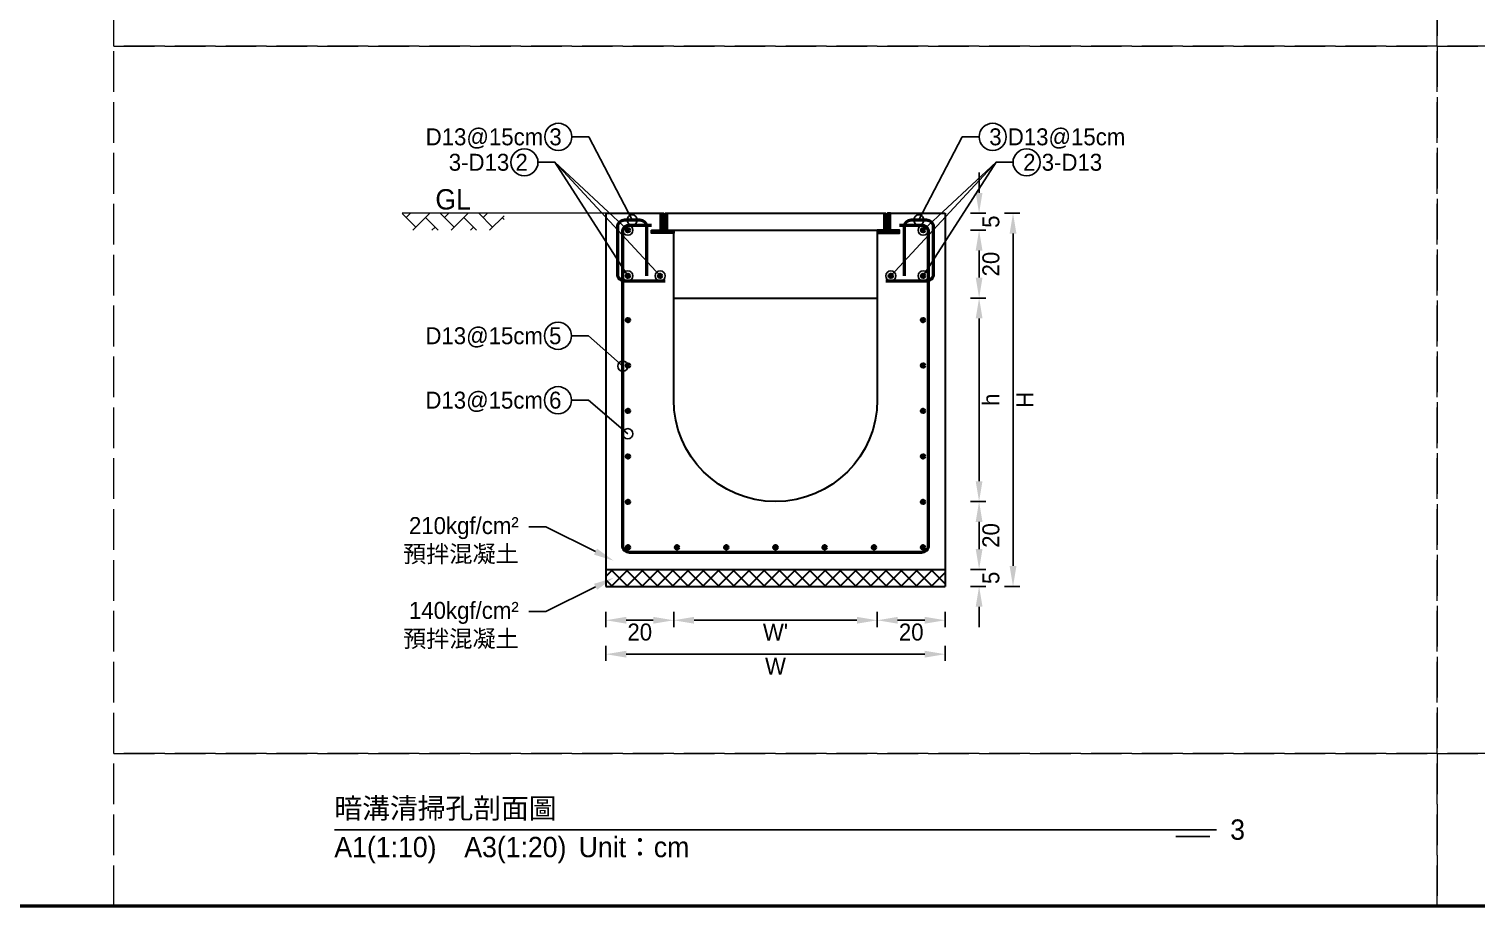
# Model space of a CAD drawing. Extents: x -7340 to 3675, y -3342 to 777.
# Drawn here: x -2565 to -2138.6, y -507 to -248.4 of the extents above; entities that cross this region are included whole.
import ezdxf
from ezdxf import colors
from ezdxf.entities.mleader import LeaderData, LeaderLine
from ezdxf.math import Vec2, Vec3

# ---------------------------------------------------------------- set-up
doc = ezdxf.new("R2010")
doc.units = 0
doc.header["$MEASUREMENT"] = 0
doc.linetypes.add('ACAD_ISO02W100', pattern=[15, 12, -3])
for name, color, linetype, lineweight in [('一、3.基本-變更', 1, 'Continuous', 50), ('二、2.繪圖-施作項目', 181, 'Continuous', 30), ('二、4.繪圖-設計鋪面', 40, 'Continuous', 20), ('二、5.繪圖-鋼筋', 60, 'Continuous', 50), ('二、6.繪圖-其他施作項目', 35, 'Continuous', 30)]:
    doc.layers.add(name, color=color, linetype=linetype, lineweight=lineweight)
doc.layers.add('一、4.基本-隱藏', color=9, linetype='ACAD_ISO02W100', lineweight=20, plot=False)
doc.layers.add('三、3.文字-註解文字', color=2, linetype='Continuous')
doc.styles.add('次圖名(詳圖)', font='MS PGothic.ttf', dxfattribs={"height": 6})
doc.styles.add('註解文字(詳圖)', font='MS PGothic.ttf', dxfattribs={"height": 5})
doc.dimstyles.new('註解文字(詳圖)', dxfattribs={"dimtxt": 5, "dimasz": 6, "dimexe": 2, "dimexo": 5, "dimgap": 1, "dimtad": 2, "dimzin": 0, "dimdsep": 46, "dimtxsty": '註解文字(詳圖)', "dimcen": 0.1, "dimclrd": 144, "dimclre": 144, "dimclrt": 256, "dimadec": 0, "dimazin": 0, "dimtfac": 1, "dimtofl": 0, "dimtmove": 0, "dimatfit": 3, "dimfxlon": 1, "dimtolj": 1, "dimtzin": 0, "dimlwd": -1, "dimlwe": -1, "dimarcsym": 1})

# ---------------------------------------------------------------- blocks, each defined once
blk = doc.blocks.new('_Small')
at = {"color": 0, "linetype": 'ByBlock', "lineweight": -2}
blk.add_circle((0, 0), 0.25, dxfattribs=at)
blk = doc.blocks.new('*D127')
at = {"layer": 'Defpoints', "color": 0, "transparency": 16777216}
for p in [(-2395, -302.75), (-2375, -307.75), (-2395, -422.75)]:
    blk.add_point(p, dxfattribs=at)
at = {"layer": '三、3.文字-註解文字', "color": 144, "transparency": 16777216}
for p, q in [((-2395, -420.25), (-2395, -424.75)), ((-2375, -420.25), (-2375, -424.75)), ((-2381, -422.75), (-2389, -422.75))]:
    blk.add_line(p, q, dxfattribs=at)
for points in [[(-2389, -421.75), (-2389, -423.75), (-2395, -422.75)], [(-2381, -421.75), (-2381, -423.75), (-2375, -422.75)]]:
    blk.add_solid(points, dxfattribs=at)
at = {"layer": '三、3.文字-註解文字', "transparency": 16777216, "insert": (-2385, -426.25), "char_height": 5, "attachment_point": 5, "style": '註解文字(詳圖)'}
blk.add_mtext('\\A1;20', dxfattribs=at)
blk = doc.blocks.new('*D128')
at = {"layer": 'Defpoints', "color": 0, "transparency": 16777216}
for p in [(-2375, -307.75), (-2315, -307.75), (-2315, -422.75)]:
    blk.add_point(p, dxfattribs=at)
at = {"layer": '三、3.文字-註解文字', "color": 144, "transparency": 16777216}
for p, q in [((-2375, -420.25), (-2375, -424.75)), ((-2315, -420.25), (-2315, -424.75)), ((-2369, -422.75), (-2321, -422.75))]:
    blk.add_line(p, q, dxfattribs=at)
for points in [[(-2369, -421.75), (-2369, -423.75), (-2375, -422.75)], [(-2321, -421.75), (-2321, -423.75), (-2315, -422.75)]]:
    blk.add_solid(points, dxfattribs=at)
at = {"layer": '三、3.文字-註解文字', "transparency": 16777216, "insert": (-2345, -426.25), "char_height": 5, "attachment_point": 5, "style": '註解文字(詳圖)'}
blk.add_mtext("\\A1;W'", dxfattribs=at)
blk = doc.blocks.new('*D129')
at = {"layer": 'Defpoints', "color": 0, "transparency": 16777216}
for p in [(-2295, -302.75), (-2315, -307.75), (-2295, -422.75)]:
    blk.add_point(p, dxfattribs=at)
at = {"layer": '三、3.文字-註解文字', "color": 144, "transparency": 16777216}
for p, q in [((-2315, -420.25), (-2315, -424.75)), ((-2295, -420.25), (-2295, -424.75)), ((-2309, -422.75), (-2301, -422.75))]:
    blk.add_line(p, q, dxfattribs=at)
for points in [[(-2309, -421.75), (-2309, -423.75), (-2315, -422.75)], [(-2301, -421.75), (-2301, -423.75), (-2295, -422.75)]]:
    blk.add_solid(points, dxfattribs=at)
at = {"layer": '三、3.文字-註解文字', "transparency": 16777216, "insert": (-2305, -426.25), "char_height": 5, "attachment_point": 5, "style": '註解文字(詳圖)'}
blk.add_mtext('\\A1;20', dxfattribs=at)
blk = doc.blocks.new('*D130')
at = {"layer": 'Defpoints', "color": 0, "transparency": 16777216}
for p in [(-2395, -412.75), (-2295, -412.75), (-2295, -432.75)]:
    blk.add_point(p, dxfattribs=at)
at = {"layer": '三、3.文字-註解文字', "color": 144, "transparency": 16777216}
for p, q in [((-2395, -430.25), (-2395, -434.75)), ((-2295, -430.25), (-2295, -434.75)), ((-2389, -432.75), (-2301, -432.75))]:
    blk.add_line(p, q, dxfattribs=at)
for points in [[(-2389, -431.75), (-2389, -433.75), (-2395, -432.75)], [(-2301, -431.75), (-2301, -433.75), (-2295, -432.75)]]:
    blk.add_solid(points, dxfattribs=at)
at = {"layer": '三、3.文字-註解文字', "transparency": 16777216, "insert": (-2345, -436.25), "char_height": 5, "attachment_point": 5, "style": '註解文字(詳圖)'}
blk.add_mtext('\\A1;W', dxfattribs=at)
blk = doc.blocks.new('*D131')
at = {"layer": 'Defpoints', "color": 0, "transparency": 16777216}
for p in [(-2315, -327.75), (-2345, -387.75), (-2285, -387.75)]:
    blk.add_point(p, dxfattribs=at)
at = {"layer": '三、3.文字-註解文字', "color": 144, "transparency": 16777216}
for p, q in [((-2287.5, -327.75), (-2283, -327.75)), ((-2285, -333.75), (-2285, -381.75)), ((-2287.5, -387.75), (-2283, -387.75))]:
    blk.add_line(p, q, dxfattribs=at)
for points in [[(-2286, -333.75), (-2284, -333.75), (-2285, -327.75)], [(-2286, -381.75), (-2284, -381.75), (-2285, -387.75)]]:
    blk.add_solid(points, dxfattribs=at)
at = {"layer": '三、3.文字-註解文字', "transparency": 16777216, "insert": (-2281.5, -357.75), "char_height": 5, "attachment_point": 5, "rotation": 90, "style": '註解文字(詳圖)'}
blk.add_mtext('\\A1;h', dxfattribs=at)
blk = doc.blocks.new('*D132')
at = {"layer": 'Defpoints', "color": 0, "transparency": 16777216}
for p in [(-2345, -387.75), (-2295, -407.75), (-2285, -407.75)]:
    blk.add_point(p, dxfattribs=at)
at = {"layer": '三、3.文字-註解文字', "color": 144, "transparency": 16777216}
for p, q in [((-2287.5, -387.75), (-2283, -387.75)), ((-2285, -393.75), (-2285, -401.75)), ((-2287.5, -407.75), (-2283, -407.75))]:
    blk.add_line(p, q, dxfattribs=at)
for points in [[(-2286, -393.75), (-2284, -393.75), (-2285, -387.75)], [(-2286, -401.75), (-2284, -401.75), (-2285, -407.75)]]:
    blk.add_solid(points, dxfattribs=at)
at = {"layer": '三、3.文字-註解文字', "transparency": 16777216, "insert": (-2281.5, -397.75), "char_height": 5, "attachment_point": 5, "rotation": 90, "style": '註解文字(詳圖)'}
blk.add_mtext('\\A1;20', dxfattribs=at)
blk = doc.blocks.new('*D133')
at = {"layer": 'Defpoints', "color": 0, "transparency": 16777216}
for p in [(-2295, -407.75), (-2295, -412.75), (-2285, -412.75)]:
    blk.add_point(p, dxfattribs=at)
at = {"layer": '三、3.文字-註解文字', "color": 144, "transparency": 16777216}
for p, q in [((-2285, -401.75), (-2285, -395.75)), ((-2287.5, -407.75), (-2283, -407.75)), ((-2287.5, -412.75), (-2283, -412.75)), ((-2285, -418.75), (-2285, -424.75))]:
    blk.add_line(p, q, dxfattribs=at)
for points in [[(-2286, -401.75), (-2284, -401.75), (-2285, -407.75)], [(-2286, -418.75), (-2284, -418.75), (-2285, -412.75)]]:
    blk.add_solid(points, dxfattribs=at)
at = {"layer": '三、3.文字-註解文字', "transparency": 16777216, "insert": (-2281.5, -410.25), "char_height": 5, "attachment_point": 5, "rotation": 90, "style": '註解文字(詳圖)'}
blk.add_mtext('\\A1;5', dxfattribs=at)
blk = doc.blocks.new('*D134')
at = {"layer": 'Defpoints', "color": 0, "transparency": 16777216}
for p in [(-2295, -302.75), (-2295, -412.75), (-2275, -412.75)]:
    blk.add_point(p, dxfattribs=at)
at = {"layer": '三、3.文字-註解文字', "color": 144, "transparency": 16777216}
for p, q in [((-2277.5, -302.75), (-2273, -302.75)), ((-2275, -308.75), (-2275, -406.75)), ((-2277.5, -412.75), (-2273, -412.75))]:
    blk.add_line(p, q, dxfattribs=at)
for points in [[(-2276, -308.75), (-2274, -308.75), (-2275, -302.75)], [(-2276, -406.75), (-2274, -406.75), (-2275, -412.75)]]:
    blk.add_solid(points, dxfattribs=at)
at = {"layer": '三、3.文字-註解文字', "transparency": 16777216, "insert": (-2271.5, -357.75), "char_height": 5, "attachment_point": 5, "rotation": 90, "style": '註解文字(詳圖)'}
blk.add_mtext('\\A1;H', dxfattribs=at)
blk = doc.blocks.new('*D135')
at = {"layer": 'Defpoints', "color": 0, "transparency": 16777216}
for p in [(-2295, -302.75), (-2295, -307.75), (-2285, -307.75)]:
    blk.add_point(p, dxfattribs=at)
at = {"layer": '三、3.文字-註解文字', "color": 144, "transparency": 16777216}
for p, q in [((-2285, -296.75), (-2285, -290.75)), ((-2287.5, -302.75), (-2283, -302.75)), ((-2287.5, -307.75), (-2283, -307.75)), ((-2285, -313.75), (-2285, -319.75))]:
    blk.add_line(p, q, dxfattribs=at)
for points in [[(-2286, -296.75), (-2284, -296.75), (-2285, -302.75)], [(-2286, -313.75), (-2284, -313.75), (-2285, -307.75)]]:
    blk.add_solid(points, dxfattribs=at)
at = {"layer": '三、3.文字-註解文字', "transparency": 16777216, "insert": (-2281.5, -305.25), "char_height": 5, "attachment_point": 5, "rotation": 90, "style": '註解文字(詳圖)'}
blk.add_mtext('\\A1;5', dxfattribs=at)
blk = doc.blocks.new('*D118')
at = {"layer": 'Defpoints', "color": 0, "transparency": 16777216}
for p in [(-2295, -307.75), (-2295, -327.75), (-2285, -327.75)]:
    blk.add_point(p, dxfattribs=at)
at = {"layer": '三、3.文字-註解文字', "color": 144, "transparency": 16777216}
for p, q in [((-2287.5, -307.75), (-2283, -307.75)), ((-2285, -313.75), (-2285, -321.75)), ((-2287.5, -327.75), (-2283, -327.75))]:
    blk.add_line(p, q, dxfattribs=at)
for points in [[(-2286, -313.75), (-2284, -313.75), (-2285, -307.75)], [(-2286, -321.75), (-2284, -321.75), (-2285, -327.75)]]:
    blk.add_solid(points, dxfattribs=at)
at = {"layer": '三、3.文字-註解文字', "transparency": 16777216, "insert": (-2281.5, -317.75), "char_height": 5, "attachment_point": 5, "rotation": 90, "style": '註解文字(詳圖)'}
blk.add_mtext('\\A1;20', dxfattribs=at)

msp = doc.modelspace()

# ---------------------------------------------------------------- hatches: boundary and pattern name
at = {"layer": '二、2.繪圖-施作項目'}
h = msp.add_hatch(dxfattribs=at)
h.set_pattern_fill('ANSI37', color=256)
h.set_pattern_definition([(45, (-3854.7632, -886.2784), (-2.245064, 2.245064), []), (135, (-3854.7632, -886.2784), (-2.245064, -2.245064), [])])
h.paths.add_polyline_path([(-2295, -407.75), (-2395, -407.75), (-2395, -412.75), (-2295, -412.75)])
at = {"layer": '二、4.繪圖-設計鋪面'}
h = msp.add_hatch(dxfattribs=at)
h.set_pattern_fill('AR-HBONE', color=256)
h.set_pattern_definition([(45, (-1775, -32.5), (0, 5.656854), [12, -4]), (135, (-1772.1716, -29.6716), (4e-16, 5.656854), [12, -4])])
h.paths.add_polyline_path([(-2425, -302.75), (-2455, -302.75), (-2455, -307.75), (-2425, -307.75)])
at = {"layer": '二、5.繪圖-鋼筋'}
h = msp.add_hatch(color=256, dxfattribs=at)
h.dxf.hatch_style = 1
h.paths.add_polyline_path([(-2388, -307.75, 1), (-2389, -307.75, 1)])
h = msp.add_hatch(color=256, dxfattribs=at)
h.dxf.hatch_style = 1
h.paths.add_polyline_path([(-2301, -307.75, 1), (-2302, -307.75, 1)])
h = msp.add_hatch(color=256, dxfattribs=at)
h.dxf.hatch_style = 1
h.paths.add_polyline_path([(-2388, -321.25, 1), (-2389, -321.25, 1)])
h = msp.add_hatch(color=256, dxfattribs=at)
h.dxf.hatch_style = 1
h.paths.add_polyline_path([(-2378.5, -321.25, 1), (-2379.5, -321.25, 1)])
h = msp.add_hatch(color=256, dxfattribs=at)
h.dxf.hatch_style = 1
h.paths.add_polyline_path([(-2310.5, -321.25, 1), (-2311.5, -321.25, 1)])
h = msp.add_hatch(color=256, dxfattribs=at)
h.dxf.hatch_style = 1
h.paths.add_polyline_path([(-2301, -321.25, 1), (-2302, -321.25, 1)])
h = msp.add_hatch(color=256, dxfattribs=at)
h.dxf.hatch_style = 1
h.paths.add_polyline_path([(-2388, -334.25, 1), (-2389, -334.25, 1)])
h = msp.add_hatch(color=256, dxfattribs=at)
h.dxf.hatch_style = 1
h.paths.add_polyline_path([(-2301, -334.25, 1), (-2302, -334.25, 1)])
h = msp.add_hatch(color=256, dxfattribs=at)
h.dxf.hatch_style = 1
h.paths.add_polyline_path([(-2388, -347.65, 1), (-2389, -347.65, 1)])
h = msp.add_hatch(color=256, dxfattribs=at)
h.dxf.hatch_style = 1
h.paths.add_polyline_path([(-2301, -347.65, 1), (-2302, -347.65, 1)])
h = msp.add_hatch(color=256, dxfattribs=at)
h.dxf.hatch_style = 1
h.paths.add_polyline_path([(-2388, -361.05, 1), (-2389, -361.05, 1)])
h = msp.add_hatch(color=256, dxfattribs=at)
h.dxf.hatch_style = 1
h.paths.add_polyline_path([(-2301, -361.05, 1), (-2302, -361.05, 1)])
h = msp.add_hatch(color=256, dxfattribs=at)
h.dxf.hatch_style = 1
h.paths.add_polyline_path([(-2388, -374.45, 1), (-2389, -374.45, 1)])
h = msp.add_hatch(color=256, dxfattribs=at)
h.dxf.hatch_style = 1
h.paths.add_polyline_path([(-2301, -374.45, 1), (-2302, -374.45, 1)])
h = msp.add_hatch(color=256, dxfattribs=at)
h.dxf.hatch_style = 1
h.paths.add_polyline_path([(-2388, -387.85, 1), (-2389, -387.85, 1)])
h = msp.add_hatch(color=256, dxfattribs=at)
h.dxf.hatch_style = 1
h.paths.add_polyline_path([(-2301, -387.85, 1), (-2302, -387.85, 1)])
h = msp.add_hatch(color=256, dxfattribs=at)
h.dxf.hatch_style = 1
h.paths.add_polyline_path([(-2388, -401.25, 1), (-2389, -401.25, 1)])
h = msp.add_hatch(color=256, dxfattribs=at)
h.dxf.hatch_style = 1
h.paths.add_polyline_path([(-2373.5, -401.25, 1), (-2374.5, -401.25, 1)])
h = msp.add_hatch(color=256, dxfattribs=at)
h.dxf.hatch_style = 1
h.paths.add_polyline_path([(-2359, -401.25, 1), (-2360, -401.25, 1)])
h = msp.add_hatch(color=256, dxfattribs=at)
h.dxf.hatch_style = 1
h.paths.add_polyline_path([(-2344.5, -401.25, 1), (-2345.5, -401.25, 1)])
h = msp.add_hatch(color=256, dxfattribs=at)
h.dxf.hatch_style = 1
h.paths.add_polyline_path([(-2330, -401.25, 1), (-2331, -401.25, 1)])
h = msp.add_hatch(color=256, dxfattribs=at)
h.dxf.hatch_style = 1
h.paths.add_polyline_path([(-2315.5, -401.25, 1), (-2316.5, -401.25, 1)])
h = msp.add_hatch(color=256, dxfattribs=at)
h.dxf.hatch_style = 1
h.paths.add_polyline_path([(-2301, -401.25, 1), (-2302, -401.25, 1)])
at = {"layer": '二、6.繪圖-其他施作項目'}
h = msp.add_hatch(dxfattribs=at)
h.set_pattern_fill('ANSI31', color=256, scale=0.1)
h.set_pattern_definition([(45, (-1150.16578, -1298.21255), (-0.2245064, 0.2245064), [])])
h.paths.add_polyline_path([(-2378, -302.75), (-2378.9, -302.75), (-2378.9, -307.75), (-2381.5, -307.75), (-2381.5, -308.65), (-2375, -308.65), (-2375, -307.75), (-2378, -307.75)])
h.paths.add_polyline_path([(-2312, -307.75), (-2315, -307.75), (-2315, -308.65), (-2308.5, -308.65), (-2308.5, -307.75), (-2311.1, -307.75), (-2311.1, -302.75), (-2312, -302.75)])

# ---------------------------------------------------------------- linework, layer by layer
at = {"layer": '一、3.基本-變更'}
msp.add_lwpolyline([(-3420, 0), (0, 0), (0, -507), (-3420, -507)], close=True, dxfattribs=at)
at = {"layer": '一、4.基本-隱藏'}
for points in [[(-2540, 0), (-1760, 0), (-1760, -507), (-2540, -507)], [(-2540, -208.5), (-2150, -208.5), (-2150, -253.5), (-2540, -253.5)], [(-2150, -208.5), (-1850, -208.5), (-1850, -253.5), (-2150, -253.5)], [(-2540, -253.5), (-2150, -253.5), (-2150, -462), (-2540, -462)], [(-2150, -253.5), (-1850, -253.5), (-1850, -462), (-2150, -462)], [(-2540, -462), (-2150, -462), (-2150, -507), (-2540, -507)], [(-2150, -462), (-1850, -462), (-1850, -507), (-2150, -507)]]:
    msp.add_lwpolyline(points, close=True, dxfattribs=at)
msp.add_lwpolyline([(-2540, -507), (-1760, -507)], dxfattribs=at)
at = {"layer": '三、3.文字-註解文字'}
for points in [[(-2475, -484.5), (-2215, -484.5)], [(-2217, -486.5), (-2227, -486.5)]]:
    msp.add_lwpolyline(points, dxfattribs=at)
for centre in [(-2409, -280.25), (-2281, -280.25), (-2419, -287.75), (-2271, -287.75), (-2409.082, -338.885), (-2409.082, -357.875)]:
    msp.add_circle(centre, 4, dxfattribs=at)
at = {"layer": '二、2.繪圖-施作項目'}
for points in [[(-2395, -302.75), (-2378.9, -302.75)], [(-2395, -302.75), (-2395, -412.75)], [(-2311.1, -302.75), (-2295, -302.75)], [(-2295, -302.75), (-2295, -412.75)], [(-2315, -307.75), (-2312, -307.75)], [(-2395, -407.75), (-2295, -407.75)], [(-2395, -412.75), (-2295, -412.75)]]:
    msp.add_lwpolyline(points, dxfattribs=at)
msp.add_lwpolyline([(-2315, -308.65), (-2315, -357.75, -1), (-2375, -357.75), (-2375, -308.65)], format="xyb", dxfattribs=at)
at = {"layer": '二、4.繪圖-設計鋪面'}
msp.add_lwpolyline([(-2395, -302.75), (-2455, -302.75)], dxfattribs=at)
at = {"layer": '二、5.繪圖-鋼筋'}
for points in [[(-2377.5, -322.75), (-2389.5, -322.75, -0.4142136), (-2391.5, -320.75), (-2391.5, -306.75, -0.4142136), (-2389.5, -304.75), (-2385, -304.75, -0.4142136), (-2383, -306.75), (-2383, -321.25)], [(-2308.5, -306.25), (-2302, -306.25, -0.4142136), (-2300, -308.25), (-2300, -400.75, -0.4142136), (-2302, -402.75), (-2388, -402.75, -0.4142136), (-2390, -400.75), (-2390, -308.25, -0.4142136), (-2388, -306.25), (-2381.5, -306.25)], [(-2307, -321.25), (-2307, -306.75, -0.4142136), (-2305, -304.75), (-2300.5, -304.75, -0.4142136), (-2298.5, -306.75), (-2298.5, -320.75, -0.4142136), (-2300.5, -322.75), (-2312.5, -322.75)]]:
    msp.add_lwpolyline(points, format="xyb", dxfattribs=at)
for centre in [(-2388.5, -307.75), (-2301.5, -307.75), (-2388.5, -321.25), (-2379, -321.25), (-2311, -321.25), (-2301.5, -321.25), (-2388.5, -334.25), (-2301.5, -334.25), (-2388.5, -347.65), (-2301.5, -347.65), (-2388.5, -361.05), (-2301.5, -361.05), (-2388.5, -374.45), (-2301.5, -374.45), (-2388.5, -387.85), (-2301.5, -387.85), (-2388.5, -401.25), (-2374, -401.25), (-2359.5, -401.25), (-2345, -401.25), (-2330.5, -401.25), (-2316, -401.25), (-2301.5, -401.25)]:
    msp.add_circle(centre, 0.5, dxfattribs=at)
at = {"layer": '二、6.繪圖-其他施作項目'}
for points in [[(-2381.5, -307.75), (-2378.9, -307.75), (-2378.9, -302.75), (-2378, -302.75), (-2378, -307.75), (-2375, -307.75), (-2375, -308.65), (-2381.5, -308.65)], [(-2311.1, -302.75), (-2312, -302.75), (-2312, -307.75), (-2315, -307.75), (-2315, -308.65), (-2308.5, -308.65), (-2308.5, -307.75), (-2311.1, -307.75)]]:
    msp.add_lwpolyline(points, close=True, dxfattribs=at)
for points in [[(-2377.5, -302.75), (-2377.5, -307.75)], [(-2377.5, -302.75), (-2312.5, -302.75)], [(-2376.9, -302.75), (-2376.9, -307.75)], [(-2313.1, -302.75), (-2313.1, -307.75)], [(-2312.5, -302.75), (-2312.5, -307.75)], [(-2377.5, -307.75), (-2312.5, -307.75)], [(-2375, -327.75), (-2315, -327.75)]]:
    msp.add_lwpolyline(points, dxfattribs=at)

# ---------------------------------------------------------------- texts
at = {"layer": '三、3.文字-註解文字', "char_height": 6, "attachment_point": 4, "style": '次圖名(詳圖)'}
for s, width, insert in [('{\\fMS PGothic|b0|i0|c128|p34;暗溝}清掃孔{\\fMS PGothic|b0|i0|c128|p34;剖面圖}', 134.12151, (-2475, -478.5)), ('3', 3, (-2211, -484.5)), ('A1(1:10)\u3000A3(1:20){\\fMS PGothic|b0|i0|c128|p34;^IUnit：cm}', 136.03259, (-2475, -490.5))]:
    msp.add_mtext_dynamic_manual_height_columns(s, width=width, gutter_width=15, heights=[0], dxfattribs=dict(at, insert=insert))
at = {"layer": '二、4.繪圖-設計鋪面', "insert": (-2440, -301.75), "char_height": 6, "attachment_point": 8, "style": '註解文字(詳圖)'}
msp.add_mtext_dynamic_manual_height_columns('{\\fMS PGothic|b0|i0|c128|p34;GL}', width=10.17412, gutter_width=30, heights=[0], dxfattribs=at)

# ---------------------------------------------------------------- dimensions: what is measured, and where the dimension line sits
at = {"layer": '三、3.文字-註解文字'}
for base, p1, p2, text, picture, middle in [((-2285, -307.75), (-2295, -302.75), (-2295, -307.75), '5', '*D135', (-2281.5, -305.25)), ((-2275, -412.75), (-2295, -302.75), (-2295, -412.75), 'H', '*D134', (-2271.5, -357.75)), ((-2285, -327.75), (-2295, -307.75), (-2295, -327.75), '20', '*D118', (-2281.5, -317.75)), ((-2285, -387.75), (-2315, -327.75), (-2345, -387.75), 'h', '*D131', (-2281.5, -357.75)), ((-2285, -407.75), (-2345, -387.75), (-2295, -407.75), '20', '*D132', (-2281.5, -397.75)), ((-2285, -412.75), (-2295, -407.75), (-2295, -412.75), '5', '*D133', (-2281.5, -410.25))]:
    dim = msp.add_linear_dim(base=base, p1=p1, p2=p2, angle=90, text=text, dimstyle='註解文字(詳圖)', dxfattribs=at)
    dim.commit()
    dim.dimension.update_dxf_attribs({"geometry": picture, "text_midpoint": middle})
for base, p1, p2, text, picture, middle in [((-2395, -422.75), (-2375, -307.75), (-2395, -302.75), '20', '*D127', (-2385, -426.25)), ((-2295, -422.75), (-2315, -307.75), (-2295, -302.75), '20', '*D129', (-2305, -426.25)), ((-2315, -422.75), (-2375, -307.75), (-2315, -307.75), "W'", '*D128', (-2345, -426.25)), ((-2295, -432.75), (-2395, -412.75), (-2295, -412.75), 'W', '*D130', (-2345, -436.25))]:
    dim = msp.add_linear_dim(base=base, p1=p1, p2=p2, text=text, dimstyle='註解文字(詳圖)', dxfattribs=at)
    dim.commit()
    dim.dimension.update_dxf_attribs({"geometry": picture, "text_midpoint": middle})

# ---------------------------------------------------------------- leaders
ml = msp.add_multileader_mtext('Standard', dxfattribs=at)
ml.set_content('{\\fMS PGothic|b0|i0|c128|p34;D13}@15cm{\\fMS PGothic|b0|i0|c128|p34; }3', color=256, style='註解文字(詳圖)')
ml.set_leader_properties(color=144, linetype='ByLayer', lineweight=-1)
ml.set_arrow_properties(name='SMALL')
ml.build(insert=Vec2(0, 0))
ml.multileader.update_dxf_attribs({"dogleg_length": 5, "arrow_head_size": 6})
ctx = ml.context
ctx.base_point, ctx.char_height, ctx.arrow_head_size, ctx.landing_gap_size, ctx.plane_origin = Vec3(-2449.097, -280.25), 5, 6, 3, Vec3(-2498.932, -328.085)
ctx.text_align_type = 2
notes = []
notes.append((ctx, [(1, (1, 1, 0), (-2400, -280.25), (-1, 0), 5, [(0, [(-2387.25, -304.75)], 0, [])])]))
ctx.mtext.insert, ctx.mtext.alignment, ctx.mtext.flow_direction = Vec3(-2408, -277.736), 3, 5
ml = msp.add_multileader_mtext('Standard', dxfattribs=at)
ml.set_content('3{\\fMS PGothic|b0|i0|c128|p34; D13@15cm}', color=256, style='註解文字(詳圖)')
ml.set_leader_properties(color=144, linetype='ByLayer', lineweight=-1)
ml.set_arrow_properties(name='SMALL')
ml.build(insert=Vec2(0, 0))
ml.multileader.update_dxf_attribs({"dogleg_length": 5, "arrow_head_size": 6})
ctx = ml.context
ctx.base_point, ctx.char_height, ctx.arrow_head_size, ctx.landing_gap_size, ctx.plane_origin = Vec3(-2285, -280.25), 5, 6, 3, Vec3(-2327.625, -328.085)
notes.append((ctx, [(0, (1, 1, 0), (-2290, -280.25), (1, 0), 5, [(0, [(-2302.75, -304.75)], 0, [])])]))
ctx.mtext.insert, ctx.mtext.flow_direction = Vec3(-2282, -277.736), 5
ml = msp.add_multileader_mtext('Standard', dxfattribs=at)
ml.set_content('3-{\\fMS PGothic|b0|i0|c128|p34;D13 2}', color=256, style='註解文字(詳圖)')
ml.set_leader_properties(color=144, linetype='ByLayer', lineweight=-1)
ml.set_arrow_properties(name='SMALL')
ml.build(insert=Vec2(0, 0))
ml.multileader.update_dxf_attribs({"dogleg_length": 5, "arrow_head_size": 6})
ctx = ml.context
ctx.base_point, ctx.char_height, ctx.arrow_head_size, ctx.landing_gap_size, ctx.plane_origin = Vec3(-2445.375, -287.75), 5, 6, 3, Vec3(-2508.932, -335.585)
ctx.text_align_type = 2
notes.append((ctx, [(1, (1, 1, 0), (-2410, -287.75), (-1, 0), 5, [(0, [(-2388.5, -307.75)], 0, [])])]))
ctx.mtext.insert, ctx.mtext.alignment, ctx.mtext.flow_direction = Vec3(-2418, -285.236), 3, 5
ml = msp.add_multileader_mtext('Standard', dxfattribs=at)
ml.set_content('{\\fMS PGothic|b0|i0|c128|p34; }', color=256, style='註解文字(詳圖)')
ml.set_leader_properties(color=144, linetype='ByLayer', lineweight=-1)
ml.set_arrow_properties(name='SMALL')
ml.build(insert=Vec2(0, 0))
ml.multileader.update_dxf_attribs({"dogleg_length": 5, "arrow_head_size": 6})
ctx = ml.context
ctx.base_point, ctx.char_height, ctx.arrow_head_size, ctx.landing_gap_size, ctx.plane_origin = Vec3(-2423.216, -287.75), 5, 6, 3, Vec3(-2510.235, -343.068)
ctx.text_align_type = 2
notes.append((ctx, [(1, (1, 1, 0), (-2410, -287.75), (-1, 0), 5, [(0, [(-2379, -321.25)], 0, [])])]))
ctx.mtext.insert, ctx.mtext.alignment, ctx.mtext.flow_direction = Vec3(-2418, -285.25), 3, 5
ml = msp.add_multileader_mtext('Standard', dxfattribs=at)
ml.set_content('{\\fMS PGothic|b0|i0|c128|p34; }', color=256, style='註解文字(詳圖)')
ml.set_leader_properties(color=144, linetype='ByLayer', lineweight=-1)
ml.set_arrow_properties(name='SMALL')
ml.build(insert=Vec2(0, 0))
ml.multileader.update_dxf_attribs({"dogleg_length": 5, "arrow_head_size": 6})
ctx = ml.context
ctx.base_point, ctx.char_height, ctx.arrow_head_size, ctx.landing_gap_size, ctx.plane_origin = Vec3(-2423.216, -287.75), 5, 6, 3, Vec3(-2515.173, -346.461)
ctx.text_align_type = 2
notes.append((ctx, [(1, (1, 1, 0), (-2410, -287.75), (-1, 0), 5, [(0, [(-2388.5, -321.25)], 0, [])])]))
ctx.mtext.insert, ctx.mtext.alignment, ctx.mtext.flow_direction = Vec3(-2418, -285.25), 3, 5
ml = msp.add_multileader_mtext('Standard', dxfattribs=at)
ml.set_content('{\\fMS PGothic|b0|i0|c128|p34; }', color=256, style='註解文字(詳圖)')
ml.set_leader_properties(color=144, linetype='ByLayer', lineweight=-1)
ml.set_arrow_properties(name='SMALL')
ml.build(insert=Vec2(0, 0))
ml.multileader.update_dxf_attribs({"dogleg_length": 5, "arrow_head_size": 6})
ctx = ml.context
ctx.base_point, ctx.char_height, ctx.arrow_head_size, ctx.landing_gap_size, ctx.plane_origin = Vec3(-2275, -287.75), 5, 6, 3, Vec3(-2303.625, -335.585)
notes.append((ctx, [(0, (1, 1, 0), (-2280, -287.75), (1, 0), 5, [(0, [(-2311, -321.25)], 0, [])])]))
ctx.mtext.insert, ctx.mtext.flow_direction = Vec3(-2272, -285.25), 5
ml = msp.add_multileader_mtext('Standard', dxfattribs=at)
ml.set_content('2{\\fMS PGothic|b0|i0|c128|p34; }3-D13', color=256, style='註解文字(詳圖)')
ml.set_leader_properties(color=144, linetype='ByLayer', lineweight=-1)
ml.set_arrow_properties(name='SMALL')
ml.build(insert=Vec2(0, 0))
ml.multileader.update_dxf_attribs({"dogleg_length": 5, "arrow_head_size": 6})
ctx = ml.context
ctx.base_point, ctx.char_height, ctx.arrow_head_size, ctx.landing_gap_size, ctx.plane_origin = Vec3(-2275, -287.75), 5, 6, 3, Vec3(-2317.625, -335.585)
notes.append((ctx, [(0, (1, 1, 0), (-2280, -287.75), (1, 0), 5, [(0, [(-2301.5, -307.75)], 0, [])])]))
ctx.mtext.insert, ctx.mtext.flow_direction = Vec3(-2272, -285.236), 5
ml = msp.add_multileader_mtext('Standard', dxfattribs=at)
ml.set_content('{\\fMS PGothic|b0|i0|c128|p34; }', color=256, style='註解文字(詳圖)')
ml.set_leader_properties(color=144, linetype='ByLayer', lineweight=-1)
ml.set_arrow_properties(name='SMALL')
ml.build(insert=Vec2(0, 0))
ml.multileader.update_dxf_attribs({"dogleg_length": 5, "arrow_head_size": 6})
ctx = ml.context
ctx.base_point, ctx.char_height, ctx.arrow_head_size, ctx.landing_gap_size, ctx.plane_origin = Vec3(-2275, -287.75), 5, 6, 3, Vec3(-2301.773, -339.689)
notes.append((ctx, [(0, (1, 1, 0), (-2280, -287.75), (1, 0), 5, [(0, [(-2301.5, -321.25)], 0, [])])]))
ctx.mtext.insert, ctx.mtext.flow_direction = Vec3(-2272, -285.25), 5
ml = msp.add_multileader_mtext('Standard', dxfattribs=at)
ml.set_content('{\\fMS PGothic|b0|i0|c128|p34;D13@15cm }5', color=256, style='註解文字(詳圖)')
ml.set_leader_properties(color=144, linetype='ByLayer', lineweight=-1)
ml.set_arrow_properties(name='SMALL')
ml.build(insert=Vec2(0, 0))
ml.multileader.update_dxf_attribs({"dogleg_length": 5, "arrow_head_size": 6})
ctx = ml.context
ctx.base_point, ctx.char_height, ctx.arrow_head_size, ctx.landing_gap_size, ctx.plane_origin = Vec3(-2449.178, -338.885), 5, 6, 3, Vec3(-2499.013, -386.719)
ctx.text_align_type = 2
notes.append((ctx, [(1, (1, 1, 0), (-2400.082, -338.885), (-1, 0), 5, [(0, [(-2390, -347.85)], 0, [])])]))
ctx.mtext.insert, ctx.mtext.alignment, ctx.mtext.flow_direction = Vec3(-2408.082, -336.37), 3, 5
ml = msp.add_multileader_mtext('Standard', dxfattribs=at)
ml.set_content('{\\fMS PGothic|b0|i0|c128|p34;D13@15cm }6', color=256, style='註解文字(詳圖)')
ml.set_leader_properties(color=144, linetype='ByLayer', lineweight=-1)
ml.set_arrow_properties(name='SMALL')
ml.build(insert=Vec2(0, 0))
ml.multileader.update_dxf_attribs({"dogleg_length": 5, "arrow_head_size": 6})
ctx = ml.context
ctx.base_point, ctx.char_height, ctx.arrow_head_size, ctx.landing_gap_size, ctx.plane_origin = Vec3(-2449.15, -357.875), 5, 6, 3, Vec3(-2499.013, -405.71)
ctx.text_align_type = 2
notes.append((ctx, [(1, (1, 1, 0), (-2400.082, -357.875), (-1, 0), 5, [(0, [(-2388.5, -367.75)], 0, [])])]))
ctx.mtext.insert, ctx.mtext.alignment, ctx.mtext.flow_direction = Vec3(-2408.082, -355.361), 3, 5
ml = msp.add_multileader_mtext('Standard', dxfattribs=at)
ml.set_content('{\\fMS PGothic|b0|i0|c128|p34;210kgf/cm²}\\P預拌{\\fMS PGothic|b0|i0|c128|p34;混凝土}', color=256, style='註解文字(詳圖)')
ml.set_leader_properties(color=144, linetype='ByLayer', lineweight=-1)
ml.build(insert=Vec2(0, 0))
ml.multileader.update_dxf_attribs({"dogleg_length": 5, "arrow_head_size": 6})
ctx = ml.context
ctx.base_point, ctx.char_height, ctx.arrow_head_size, ctx.landing_gap_size, ctx.plane_origin = Vec3(-2459.058, -395.207), 5, 6, 3, Vec3(-2392.66, -405.207)
ctx.text_align_type = 2
notes.append((ctx, [(0, (1, 1, 0), (-2412.66, -395.207), (-1, 0), 5, [(0, [(-2392.66, -405.207)], 0, [])])]))
ctx.mtext.insert, ctx.mtext.alignment, ctx.mtext.flow_direction = Vec3(-2420.66, -392.338), 3, 5
ml = msp.add_multileader_mtext('Standard', dxfattribs=at)
ml.set_content('{\\fMS PGothic|b0|i0|c128|p34;140kgf/cm²}\\P預拌{\\fMS PGothic|b0|i0|c128|p34;混凝土}', color=256, style='註解文字(詳圖)')
ml.set_leader_properties(color=144, linetype='ByLayer', lineweight=-1)
ml.build(insert=Vec2(0, 0))
ml.multileader.update_dxf_attribs({"dogleg_length": 5, "arrow_head_size": 6})
ctx = ml.context
ctx.base_point, ctx.char_height, ctx.arrow_head_size, ctx.landing_gap_size, ctx.plane_origin = Vec3(-2459.058, -420.207), 5, 6, 3, Vec3(-2392.66, -410.207)
ctx.text_align_type = 2
notes.append((ctx, [(0, (1, 1, 0), (-2412.66, -420.207), (-1, 0), 5, [(0, [(-2392.66, -410.207)], 0, [])])]))
ctx.mtext.insert, ctx.mtext.alignment, ctx.mtext.flow_direction = Vec3(-2420.66, -417.338), 3, 5
for ctx, leaders in notes:
    for number, flags, end, landing, length, lines in leaders:
        leader = LeaderData()
        leader.index, (leader.has_last_leader_line, leader.has_dogleg_vector, leader.attachment_direction) = number, flags
        leader.last_leader_point, leader.dogleg_vector, leader.dogleg_length = Vec3(end), Vec3(landing), length
        for number, points, colour, breaks in lines:
            line = LeaderLine()
            line.index, line.vertices, line.color, line.breaks = number, Vec3.list(points), colors.encode_raw_color(colour), breaks
            leader.lines.append(line)
        ctx.leaders.append(leader)

doc.saveas('drawing.dxf')
